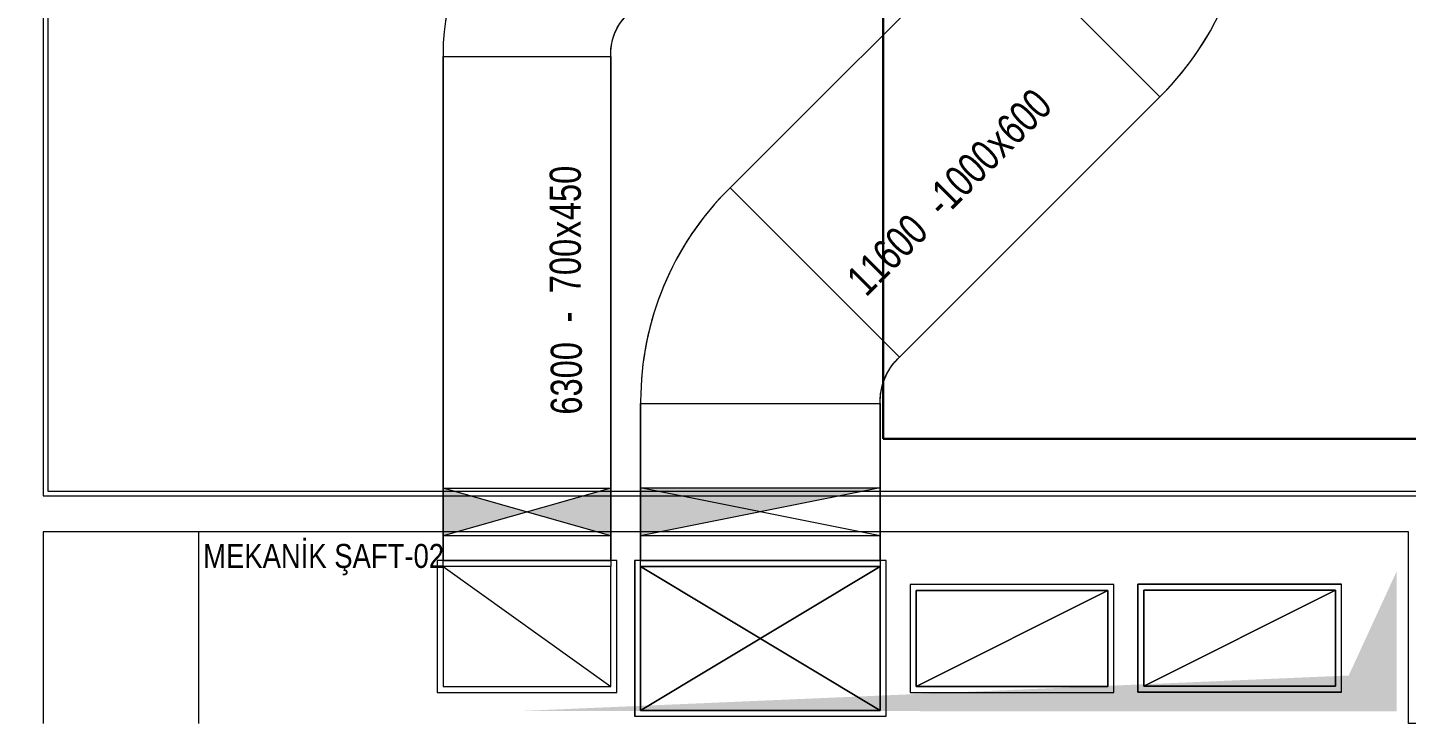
# Model space of a CAD drawing. Extents: x -2012 to 34975, y -1043 to 8321.
# Drawn here: x 9804 to 10380, y 663 to 953 of the extents above; entities that cross this region are included whole.
import ezdxf
from ezdxf.enums import TextEntityAlignment as Align

# ---------------------------------------------------------------- set-up
doc = ezdxf.new("R2010")
doc.units = 0
doc.header["$LTSCALE"] = 25
doc.header["$PDMODE"] = 1
doc.layers.get('0').update_dxf_attribs({"color": 9, "lineweight": 9})
for name, color, linetype, lineweight in [('00', 9, 'Continuous', 9), ('06D', 9, 'Continuous', 9), ('09D', 9, 'Continuous', 9), ('14', 9, 'Continuous', 9), ('21', 9, 'Continuous', 9), ('E-KABLO', 7, 'Continuous', 30)]:
    doc.layers.add(name, color=color, linetype=linetype, lineweight=lineweight)
doc.styles.add('DEBI-BLOCK', font='arial.ttf', dxfattribs={"width": 0.8})
doc.styles.add('MuuM_TEXT-STANDART', font='ARIALN.TTF')

# ---------------------------------------------------------------- blocks, each defined once
blk = doc.blocks.new('DEBI001')
at = {"extrusion": (-1, 0, 2e-16)}
blk.add_point((0, 0), dxfattribs=at)
at = {"style": 'DEBI-BLOCK', "width": 0.75, "flags": 8}
for tag, p in [('DEBI', (0.3, 0.2)), ('-', (1.277, 0.2))]:
    blk.add_attdef(tag, text='', height=1, dxfattribs=at).set_placement(p, align=Align.BOTTOM_RIGHT)
blk.add_attdef('KESITX', text='', height=1, dxfattribs=at).set_placement((3.614, 1.533), align=Align.TOP_RIGHT)
at = {"style": 'DEBI-BLOCK', "width": 0.8, "flags": 8}
blk.add_attdef('X', text='', height=1, dxfattribs=at).set_placement((3.918, 1.533), align=Align.TOP_CENTER)
at = {"style": 'DEBI-BLOCK', "width": 0.75, "flags": 8}
blk.add_attdef('KESITY', text='', height=1, dxfattribs=at).set_placement((4.213, 1.533), align=Align.TOP_LEFT)
at = {"style": 'DEBI-BLOCK', "width": 0.75, "flags": 9}
blk.add_attdef('ID', text='', height=0.3, dxfattribs=at).set_placement((0, 0), align=Align.MIDDLE)
blk = doc.blocks.new('p-1.mekanik_cihaz')
h = blk.add_hatch(color=256)
h.paths.add_polyline_path([(2616.93, -3101.74), (2651.93, -3111.74), (2651.93, -3091.74)])
h.paths.add_polyline_path([(2581.93, -3091.74), (2581.93, -3111.74), (2616.93, -3101.74)])
h = blk.add_hatch(color=256)
h.paths.add_polyline_path([(2664.43, -3091.65), (2714.43, -3101.65), (2764.43, -3091.65)])
h.paths.add_polyline_path([(2664.43, -3091.65), (2664.43, -3111.65), (2714.43, -3101.65)])
for p, q in [((2651.93, -3111.74), (2581.93, -3091.74)), ((2651.93, -3091.74), (2581.93, -3111.74)), ((2764.43, -3111.65), (2664.43, -3091.65)), ((2764.43, -3091.65), (2664.43, -3111.65)), ((2581.93, -3124.54), (2651.93, -3174.54)), ((2664.43, -3124.54), (2764.43, -3184.54)), ((2764.43, -3124.54), (2664.43, -3184.54)), ((2779.43, -3174.54), (2859.43, -3134.54)), ((2874.43, -3174.42), (2954.43, -3134.42))]:
    blk.add_line(p, q)
at = {"color": 6}
for points in [[(2669.95, -2817.56, 0.397575), (2581.93, -2910.56), (2581.93, -3122.04), (2651.93, -3122.04), (2651.93, -2911.56, -0.426364), (2674.93, -2887.56, 0.400651)], [(2810.42, -2857.76), (2701.74, -2966.44, 0.200951), (2664.43, -3055.53), (2664.43, -3122.04), (2764.43, -3122.04), (2764.43, -3056.53, -0.217873), (2772.46, -3037.15), (2881.13, -2928.47, 0.202992), (2918.45, -2838.37)]]:
    blk.add_lwpolyline(points, format="xyb", dxfattribs=at)
for points in [[(2651.93, -2911.56), (2651.93, -2910.56, -0.414214), (2674.93, -2887.56), (2675.93, -2887.56), (2675.93, -2817.56), (2674.93, -2817.56, 0.414214), (2581.93, -2910.56), (2581.93, -2911.56)], [(2818.45, -2838.37), (2818.45, -2839.37, -0.198912), (2811.13, -2857.05), (2810.42, -2857.76), (2881.13, -2928.47), (2881.84, -2927.76, 0.198912), (2918.45, -2839.37), (2918.45, -2838.37)], [(2764.43, -3056.53), (2764.43, -3055.53, -0.198912), (2771.75, -3037.85), (2772.46, -3037.15), (2701.74, -2966.44), (2701.04, -2967.14, 0.198912), (2664.43, -3055.53), (2664.43, -3056.53)]]:
    blk.add_lwpolyline(points, format="xyb", close=True)
for points in [[(2772.46, -3037.15), (2881.13, -2928.47), (2810.42, -2857.76), (2701.74, -2966.44)], [(2651.93, -2911.56), (2651.93, -3124.54), (2581.93, -3124.54), (2581.93, -2911.56)], [(2764.43, -3056.53), (2764.43, -3124.54), (2664.43, -3124.54), (2664.43, -3056.53)], [(2651.93, -3091.74), (2651.93, -3111.74), (2581.93, -3111.74), (2581.93, -3091.74)], [(2764.43, -3091.65), (2764.43, -3111.65), (2664.43, -3111.65), (2664.43, -3091.65)], [(2654.43, -3122.04), (2579.43, -3122.04), (2579.43, -3177.04), (2654.43, -3177.04)], [(2651.93, -3124.54), (2581.93, -3124.54), (2581.93, -3174.54), (2651.93, -3174.54)], [(2661.93, -3187.04), (2766.93, -3187.04), (2766.93, -3122.04), (2661.93, -3122.04)], [(2664.43, -3184.54), (2764.43, -3184.54), (2764.43, -3124.54), (2664.43, -3124.54)], [(2776.93, -3177.04), (2861.93, -3177.04), (2861.93, -3132.04), (2776.93, -3132.04)], [(2779.43, -3174.54), (2859.43, -3174.54), (2859.43, -3134.54), (2779.43, -3134.54)], [(2871.93, -3176.92), (2956.93, -3176.92), (2956.93, -3131.92), (2871.93, -3131.92)], [(2874.43, -3174.42), (2954.43, -3174.42), (2954.43, -3134.42), (2874.43, -3134.42)]]:
    blk.add_lwpolyline(points, close=True)
ref = blk.add_blockref('DEBI001', (2787.15, -2992.89), dxfattribs=dict(xscale=13, yscale=13, zscale=13, rotation=44.99999999999896))
ref.add_attrib('-', '-', dxfattribs={"height": 13, "rotation": 45, "style": 'DEBI-BLOCK', "width": 0.75, "flags": 8}).set_placement((2797.06, -2979.31), align=Align.BOTTOM_RIGHT)
ref.add_attrib('KESITY', '600', dxfattribs={"height": 13, "rotation": 45, "style": 'DEBI-BLOCK', "width": 0.75, "flags": 8}).set_placement((2811.79, -2940.06), align=Align.TOP_LEFT)
ref.add_attrib('X', 'x', dxfattribs={"height": 13, "rotation": 45, "style": 'DEBI-BLOCK', "width": 0.8, "flags": 8}).set_placement((2809.08, -2942.77), align=Align.TOP_CENTER)
ref.add_attrib('DEBI', '11600', dxfattribs={"height": 13, "rotation": 45, "style": 'DEBI-BLOCK', "width": 0.75, "flags": 8}).set_placement((2788.07, -2988.29), align=Align.BOTTOM_RIGHT)
ref.add_attrib('KESITX', '1000', dxfattribs={"height": 13, "rotation": 45, "style": 'DEBI-BLOCK', "width": 0.75, "flags": 8}).set_placement((2806.28, -2945.57), align=Align.TOP_RIGHT)
ref = blk.add_blockref('DEBI001', (2646.38, -3034.72), dxfattribs=dict(xscale=13, yscale=13, zscale=13, rotation=90))
ref.add_attrib('-', '-', dxfattribs={"height": 13, "rotation": 90, "style": 'DEBI-BLOCK', "width": 0.75, "flags": 8}).set_placement((2643.78, -3018.12), align=Align.BOTTOM_RIGHT)
ref.add_attrib('KESITY', '450', dxfattribs={"height": 13, "rotation": 90, "style": 'DEBI-BLOCK', "width": 0.75, "flags": 8}).set_placement((2626.45, -2979.95), align=Align.TOP_LEFT)
ref.add_attrib('X', 'x', dxfattribs={"height": 13, "rotation": 90, "style": 'DEBI-BLOCK', "width": 0.8, "flags": 8}).set_placement((2626.45, -2983.79), align=Align.TOP_CENTER)
ref.add_attrib('DEBI', '6300', dxfattribs={"height": 13, "rotation": 90, "style": 'DEBI-BLOCK', "width": 0.75, "flags": 8}).set_placement((2643.78, -3030.82), align=Align.BOTTOM_RIGHT)
ref.add_attrib('KESITX', '700', dxfattribs={"height": 13, "rotation": 90, "style": 'DEBI-BLOCK', "width": 0.75, "flags": 8}).set_placement((2626.45, -2987.74), align=Align.TOP_RIGHT)

msp = doc.modelspace()

# ---------------------------------------------------------------- linework, layer by layer
at = {"layer": '00'}
msp.add_lwpolyline([(9795.84, 662.5), (9795.84, 662.5), (9795.84, 1012.5), (9810.84, 1012.5), (9810.84, 757.5), (10535.84, 757.5), (10535.84, 742.5), (10395.84, 742.5), (10395.84, 662.5), (10380.84, 662.5), (10380.84, 742.5), (9810.84, 742.5), (9810.84, 662.5), (9810.84, 662.5)], dxfattribs=at)
at = {"layer": '06D'}
for points in [[(9875.84, 662.5), (9875.84, 742.5)], [(9977.76, 727.96), (10047.76, 677.96)], [(10060.26, 667.96), (10160.26, 727.96)], [(10160.26, 667.96), (10060.26, 727.96)], [(10255.26, 717.96), (10175.26, 677.96)], [(10350.26, 718.08), (10270.26, 678.08)]]:
    msp.add_lwpolyline(points, dxfattribs=at)
for points in [[(9975.26, 675.46), (10050.26, 675.46), (10050.26, 730.46), (9975.26, 730.46)], [(10047.76, 727.96), (9977.76, 727.96), (9977.76, 677.96), (10047.76, 677.96)], [(10162.76, 730.46), (10057.76, 730.46), (10057.76, 665.46), (10162.76, 665.46)], [(10060.26, 727.96), (10160.26, 727.96), (10160.26, 667.96), (10060.26, 667.96)], [(10257.76, 720.46), (10172.76, 720.46), (10172.76, 675.46), (10257.76, 675.46)], [(10267.76, 720.58), (10352.76, 720.58), (10352.76, 675.58), (10267.76, 675.58)], [(10175.26, 717.96), (10255.26, 717.96), (10255.26, 677.96), (10175.26, 677.96)], [(10350.26, 678.08), (10270.26, 678.08), (10270.26, 718.08), (10350.26, 718.08)]]:
    msp.add_lwpolyline(points, close=True, dxfattribs=at)
at = {"layer": '09D'}
msp.add_solid([(10375.84, 725.95), (10375.84, 667.5), (10355.84, 682.5), (10010.84, 667.71)], dxfattribs=at)
at = {"layer": '14'}
msp.add_lwpolyline([(9812.84, 1010.5), (9812.84, 759.5), (10537.84, 759.5), (10537.84, 740.5), (10397.84, 740.5), (10397.84, 490.5), (10378.84, 490.5), (10378.84, 620.5), (10378.84, 620.5), (10378.84, 620.5), (9847.84, 620.5), (9847.84, 354.5), (10378.84, 354.5), (10378.84, 354.5), (10378.84, 354.5), (10378.84, 384.5), (10397.84, 384.5), (10397.84, 334.5)], dxfattribs=at)
at = {"layer": 'E-KABLO', "color": 4}
for p in [(10161.57, 3442.1), (10567.25, 781.23)]:
    msp.add_line(p, (10161.57, 781.23), dxfattribs=at)

# ---------------------------------------------------------------- block references
at = {"layer": '06D'}
msp.add_blockref('p-1.mekanik_cihaz', (7395.84, 3852.5), dxfattribs=at)

# ---------------------------------------------------------------- texts
at = {"layer": '21', "style": 'MuuM_TEXT-STANDART'}
msp.add_text('MEKANİK ŞAFT-02', height=10, dxfattribs=at).set_placement((9877.64, 727.41))

doc.saveas('drawing.dxf')
